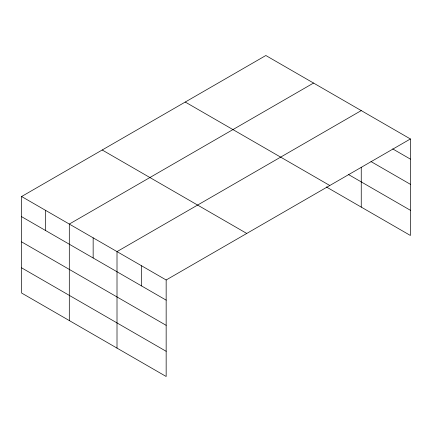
<?xml version="1.0" encoding="UTF-8"?>
<svg xmlns="http://www.w3.org/2000/svg" width="432" height="432" viewBox="0 0 432 432"><rect width="100%" height="100%" fill="white"/><g stroke="black" fill="none" stroke-linecap="round" stroke-linejoin="round"><path stroke-width="0.65" d="M21.6 196.522L166.158 279.985L166.158 376.488L21.6 293.031L21.6 196.522L265.842 55.512L410.4 138.969L410.4 235.478L326.344 186.948M313.546 83.052L69.304 224.068L69.304 320.571M361.249 110.592L117.007 251.608L117.007 348.111M166.158 279.985L410.4 138.969M392.683 148.894L410.4 159.122M370.964 161.552L410.4 184.318M348.451 174.512L410.4 210.281M185.242 102.044L329.8 185.506M102.2 149.99L246.758 233.447M21.6 216.675L166.158 300.137M21.6 241.871L166.158 325.334M21.6 267.835L166.158 351.292M361.249 167.26L361.249 207.101M141.583 265.793L141.583 285.946M93.155 237.838L93.155 257.99M45.452 210.298L45.452 230.445"/></g></svg>
